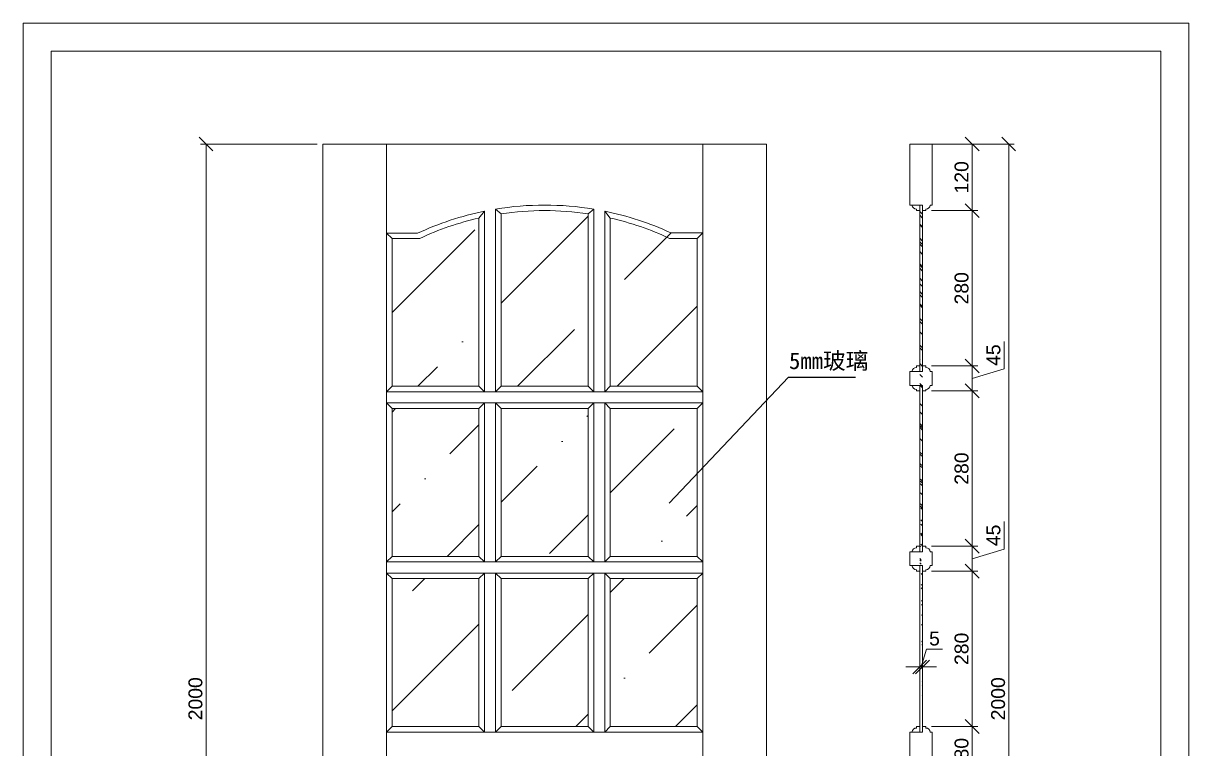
# Model space of a CAD drawing. Header units: millimetres. Extents: x 1027 to 3127, y 390 to 3360.
# Drawn here: x 1027 to 3127, y 2052 to 3360 of the extents above; entities that cross this region are included whole.
import ezdxf

# ---------------------------------------------------------------- set-up
doc = ezdxf.new("R2010")
doc.units = ezdxf.units.MM
for name, color, linetype, lineweight in [('图框', 7, 'Continuous', 13), ('填充', 8, 'Continuous', 5), ('文字标注', 3, 'Continuous', 9), ('标准家私', 4, 'Continuous', 20), ('标注', 2, 'Continuous', 9)]:
    doc.layers.add(name, color=color, linetype=linetype, lineweight=lineweight)
doc.styles.get("Standard").update_dxf_attribs({"font": 'arial.ttf'})
doc.dimstyles.new('10', dxfattribs={"dimscale": 10, "dimtxt": 2.5, "dimasz": 2.5, "dimexe": 1, "dimexo": 1, "dimtad": 1, "dimdec": 0, "dimtxsty": 'Standard', "dimblk": 'OBLIQUE', "dimcen": 2.5, "dimclrd": 256, "dimclre": 256, "dimclrt": 256, "dimadec": 0, "dimazin": 0, "dimtfac": 1, "dimtdec": 0, "dimtmove": 1, "dimatfit": 3, "dimldrblk": 'OBLIQUE', "dimfxl": 1, "dimtfill": 1, "dimlwd": -1, "dimlwe": -1, "dimarcsym": 0})
doc.dimstyles.new('ISO-25', dxfattribs={"dimtxt": 2.5, "dimasz": 2.5, "dimexe": 1.25, "dimexo": 0.625, "dimtad": 1, "dimtxsty": 'Standard', "dimcen": 2.5, "dimadec": 0, "dimazin": 0, "dimtfac": 1, "dimtmove": 0, "dimatfit": 3, "dimfxl": 1, "dimarcsym": 0})

# ---------------------------------------------------------------- blocks, each defined once
blk = doc.blocks.new('_Oblique')
at = {"color": 0, "linetype": 'ByBlock', "lineweight": -2}
blk.add_line((-0.5, -0.5), (0.5, 0.5), dxfattribs=at)
blk = doc.blocks.new('*D42')
at = {"layer": 'Defpoints', "color": 0, "transparency": 16777216}
for p in [(1355.9, 3142), (1566.1, 3142), (1566.1, 1142)]:
    blk.add_point(p, dxfattribs=at)
at = {"layer": '标注', "transparency": 16777216}
for p, q in [((1556.1, 3142), (1345.9, 3142)), ((1355.9, 1142), (1355.9, 3142)), ((1556.1, 1142), (1345.9, 1142))]:
    blk.add_line(p, q, dxfattribs=at)
at = {"layer": '标注', "transparency": 16777216, "xscale": 25, "yscale": 25, "zscale": 25}
for p, rotation in [((1355.9, 3142), 90), ((1355.9, 1142), 270)]:
    blk.add_blockref('_Oblique', p, dxfattribs=dict(at, rotation=rotation))
at = {"layer": '标注', "lineweight": 15, "transparency": 16777216, "insert": (1336.9, 2142), "char_height": 25, "attachment_point": 5, "rotation": 90, "bg_fill": 3, "box_fill_scale": 1.1, "bg_fill_color": 256, "bg_fill_true_color": 13158600, "bg_fill_transparency": 0}
blk.add_mtext('2000', dxfattribs=at)
blk = doc.blocks.new('*D32')
at = {"layer": 'Defpoints', "color": 0, "transparency": 16777216}
for p in [(2652.9, 2092), (2736.4, 2092), (2652.9, 2012)]:
    blk.add_point(p, dxfattribs=at)
at = {"layer": '标注', "transparency": 16777216}
for p, q in [((2662.9, 2092), (2746.4, 2092)), ((2736.4, 2012), (2736.4, 2092)), ((2662.9, 2012), (2746.4, 2012))]:
    blk.add_line(p, q, dxfattribs=at)
at = {"layer": '标注', "transparency": 16777216, "xscale": 25, "yscale": 25, "zscale": 25}
for p, rotation in [((2736.4, 2092), 90), ((2736.4, 2012), 270)]:
    blk.add_blockref('_Oblique', p, dxfattribs=dict(at, rotation=rotation))
at = {"layer": '标注', "transparency": 16777216, "insert": (2717.4, 2052), "char_height": 25, "attachment_point": 5, "rotation": 90, "bg_fill": 3, "box_fill_scale": 1.1, "bg_fill_color": 256, "bg_fill_true_color": 13158600, "bg_fill_transparency": 0}
blk.add_mtext('80', dxfattribs=at)
blk = doc.blocks.new('*D33')
at = {"layer": 'Defpoints', "color": 0, "transparency": 16777216}
for p in [(2652.9, 2372), (2736.4, 2372), (2652.9, 2092)]:
    blk.add_point(p, dxfattribs=at)
at = {"layer": '标注', "transparency": 16777216}
for p, q in [((2662.9, 2372), (2746.4, 2372)), ((2736.4, 2092), (2736.4, 2372)), ((2662.9, 2092), (2746.4, 2092))]:
    blk.add_line(p, q, dxfattribs=at)
at = {"layer": '标注', "transparency": 16777216, "xscale": 25, "yscale": 25, "zscale": 25}
for p, rotation in [((2736.4, 2372), 90), ((2736.4, 2092), 270)]:
    blk.add_blockref('_Oblique', p, dxfattribs=dict(at, rotation=rotation))
at = {"layer": '标注', "transparency": 16777216, "insert": (2717.4, 2232), "char_height": 25, "attachment_point": 5, "rotation": 90, "bg_fill": 3, "box_fill_scale": 1.1, "bg_fill_color": 256, "bg_fill_true_color": 13158600, "bg_fill_transparency": 0}
blk.add_mtext('280', dxfattribs=at)
blk = doc.blocks.new('*D34')
at = {"layer": 'Defpoints', "color": 0, "transparency": 16777216}
for p in [(2652.9, 2417), (2736.4, 2417), (2652.9, 2372)]:
    blk.add_point(p, dxfattribs=at)
at = {"layer": '标注', "transparency": 16777216}
for p, q in [((2793.9, 2411.7), (2793.9, 2461.3)), ((2662.9, 2417), (2746.4, 2417)), ((2736.4, 2372), (2736.4, 2417)), ((2736.4, 2394.5), (2793.9, 2411.7)), ((2662.9, 2372), (2746.4, 2372))]:
    blk.add_line(p, q, dxfattribs=at)
at = {"layer": '标注', "transparency": 16777216, "xscale": 25, "yscale": 25, "zscale": 25}
for p, rotation in [((2736.4, 2417), 90), ((2736.4, 2372), 270)]:
    blk.add_blockref('_Oblique', p, dxfattribs=dict(at, rotation=rotation))
at = {"layer": '标注', "transparency": 16777216, "insert": (2774.9, 2436.5), "char_height": 25, "attachment_point": 5, "rotation": 90, "bg_fill": 3, "box_fill_scale": 1.1, "bg_fill_color": 256, "bg_fill_true_color": 13158600, "bg_fill_transparency": 0}
blk.add_mtext('45', dxfattribs=at)
blk = doc.blocks.new('*D35')
at = {"layer": 'Defpoints', "color": 0, "transparency": 16777216}
for p in [(2652.9, 2697), (2736.4, 2697), (2652.9, 2417)]:
    blk.add_point(p, dxfattribs=at)
at = {"layer": '标注', "transparency": 16777216}
for p, q in [((2662.9, 2697), (2746.4, 2697)), ((2736.4, 2417), (2736.4, 2697)), ((2662.9, 2417), (2746.4, 2417))]:
    blk.add_line(p, q, dxfattribs=at)
at = {"layer": '标注', "transparency": 16777216, "xscale": 25, "yscale": 25, "zscale": 25}
for p, rotation in [((2736.4, 2697), 90), ((2736.4, 2417), 270)]:
    blk.add_blockref('_Oblique', p, dxfattribs=dict(at, rotation=rotation))
at = {"layer": '标注', "transparency": 16777216, "insert": (2717.4, 2557), "char_height": 25, "attachment_point": 5, "rotation": 90, "bg_fill": 3, "box_fill_scale": 1.1, "bg_fill_color": 256, "bg_fill_true_color": 13158600, "bg_fill_transparency": 0}
blk.add_mtext('280', dxfattribs=at)
blk = doc.blocks.new('*D36')
at = {"layer": 'Defpoints', "color": 0, "transparency": 16777216}
for p in [(2652.9, 2742), (2736.4, 2742), (2652.9, 2697)]:
    blk.add_point(p, dxfattribs=at)
at = {"layer": '标注', "transparency": 16777216}
for p, q in [((2793.9, 2736.7), (2793.9, 2786.3)), ((2662.9, 2742), (2746.4, 2742)), ((2736.4, 2697), (2736.4, 2742)), ((2736.4, 2719.5), (2793.9, 2736.7)), ((2662.9, 2697), (2746.4, 2697))]:
    blk.add_line(p, q, dxfattribs=at)
at = {"layer": '标注', "transparency": 16777216, "xscale": 25, "yscale": 25, "zscale": 25}
for p, rotation in [((2736.4, 2742), 90), ((2736.4, 2697), 270)]:
    blk.add_blockref('_Oblique', p, dxfattribs=dict(at, rotation=rotation))
at = {"layer": '标注', "transparency": 16777216, "insert": (2774.9, 2761.5), "char_height": 25, "attachment_point": 5, "rotation": 90, "bg_fill": 3, "box_fill_scale": 1.1, "bg_fill_color": 256, "bg_fill_true_color": 13158600, "bg_fill_transparency": 0}
blk.add_mtext('45', dxfattribs=at)
blk = doc.blocks.new('*D37')
at = {"layer": 'Defpoints', "color": 0, "transparency": 16777216}
for p in [(2652.9, 3022), (2736.4, 3022), (2652.9, 2742)]:
    blk.add_point(p, dxfattribs=at)
at = {"layer": '标注', "transparency": 16777216}
for p, q in [((2662.9, 3022), (2746.4, 3022)), ((2736.4, 2742), (2736.4, 3022)), ((2662.9, 2742), (2746.4, 2742))]:
    blk.add_line(p, q, dxfattribs=at)
at = {"layer": '标注', "transparency": 16777216, "xscale": 25, "yscale": 25, "zscale": 25}
for p, rotation in [((2736.4, 3022), 90), ((2736.4, 2742), 270)]:
    blk.add_blockref('_Oblique', p, dxfattribs=dict(at, rotation=rotation))
at = {"layer": '标注', "transparency": 16777216, "insert": (2717.4, 2882), "char_height": 25, "attachment_point": 5, "rotation": 90, "bg_fill": 3, "box_fill_scale": 1.1, "bg_fill_color": 256, "bg_fill_true_color": 13158600, "bg_fill_transparency": 0}
blk.add_mtext('280', dxfattribs=at)
blk = doc.blocks.new('*D38')
at = {"layer": 'Defpoints', "color": 0, "transparency": 16777216}
for p in [(2664.4, 3142), (2736.4, 3142), (2652.9, 3022)]:
    blk.add_point(p, dxfattribs=at)
at = {"layer": '标注', "transparency": 16777216}
for p, q in [((2674.4, 3142), (2746.4, 3142)), ((2736.4, 3022), (2736.4, 3142)), ((2662.9, 3022), (2746.4, 3022))]:
    blk.add_line(p, q, dxfattribs=at)
at = {"layer": '标注', "transparency": 16777216, "xscale": 25, "yscale": 25, "zscale": 25}
for p, rotation in [((2736.4, 3142), 90), ((2736.4, 3022), 270)]:
    blk.add_blockref('_Oblique', p, dxfattribs=dict(at, rotation=rotation))
at = {"layer": '标注', "transparency": 16777216, "insert": (2717.4, 3082), "char_height": 25, "attachment_point": 5, "rotation": 90, "bg_fill": 3, "box_fill_scale": 1.1, "bg_fill_color": 256, "bg_fill_true_color": 13158600, "bg_fill_transparency": 0}
blk.add_mtext('120', dxfattribs=at)
blk = doc.blocks.new('A$C1BD530D1')
at = {"layer": '填充', "lineweight": 15}
h = blk.add_hatch(dxfattribs=at)
h.set_pattern_fill('AR-RROOF', color=256, angle=45, style=0)
edge = h.paths.add_edge_path()
edge.add_line((22.5, 1600), (22.5, 1880))
edge.add_line((17.5, 1880), (17.5, 1600))
edge.add_line((17.5, 1555), (17.5, 1275))
edge.add_line((22.5, 1275), (22.5, 1555))
edge.add_line((17.5, 950), (17.5, 1230))
edge.add_line((22.5, 1230), (22.5, 950))
at = {"layer": '标准家私'}
for p, q in [((0, 2000), (40, 2000)), ((0, 1890), (0, 2000)), ((40, 1890), (40, 2000)), ((3.5, 1890), (0, 1890)), ((11.5, 1880), (11.5, 1882.7)), ((17.5, 1880), (11.5, 1880)), ((22.5, 1890), (17.5, 1890)), ((17.5, 1880), (17.5, 1890)), ((17.5, 1880), (17.5, 1600)), ((22.5, 1880), (22.5, 1890)), ((36.5, 1890), (22.5, 1890)), ((22.5, 1880), (28.5, 1880)), ((22.5, 1600), (22.5, 1880)), ((28.5, 1880), (28.5, 1882.7)), ((36.5, 1890), (40, 1890)), ((17.5, 1600), (11.5, 1600)), ((11.5, 1600), (11.5, 1597.3)), ((17.5, 1600), (17.5, 1590)), ((22.5, 1600), (28.5, 1600)), ((22.5, 1600), (22.5, 1590)), ((28.5, 1600), (28.5, 1597.3)), ((3.5, 1590), (0, 1590)), ((0, 1565), (0, 1590)), ((22.5, 1590), (17.5, 1590)), ((36.5, 1590), (22.5, 1590)), ((36.5, 1590), (40, 1590)), ((40, 1565), (40, 1590)), ((3.5, 1565), (0, 1565)), ((11.5, 1555), (11.5, 1557.7)), ((17.5, 1555), (11.5, 1555)), ((22.5, 1565), (17.5, 1565)), ((17.5, 1555), (17.5, 1565)), ((17.5, 1555), (17.5, 1275)), ((22.5, 1555), (22.5, 1565)), ((36.5, 1565), (22.5, 1565)), ((22.5, 1555), (28.5, 1555)), ((22.5, 1275), (22.5, 1555)), ((28.5, 1555), (28.5, 1557.7)), ((36.5, 1565), (40, 1565)), ((3.5, 1265), (0, 1265)), ((0, 1240), (0, 1265)), ((11.5, 1275), (11.5, 1272.3)), ((17.5, 1275), (11.5, 1275)), ((17.5, 1275), (17.5, 1265)), ((22.5, 1265), (17.5, 1265)), ((22.5, 1275), (22.5, 1265)), ((22.5, 1275), (28.5, 1275)), ((36.5, 1265), (22.5, 1265)), ((28.5, 1275), (28.5, 1272.3)), ((36.5, 1265), (40, 1265)), ((40, 1240), (40, 1265)), ((3.5, 1240), (0, 1240)), ((17.5, 1230), (17.5, 1240)), ((22.5, 1240), (17.5, 1240)), ((36.5, 1240), (22.5, 1240)), ((22.5, 1230), (22.5, 1240)), ((36.5, 1240), (40, 1240)), ((11.5, 1230), (11.5, 1232.7)), ((17.5, 1230), (11.5, 1230)), ((17.5, 950), (17.5, 1230)), ((22.5, 1230), (28.5, 1230)), ((22.5, 1230), (22.5, 950)), ((28.5, 1230), (28.5, 1232.7)), ((11.5, 950), (11.5, 947.3)), ((17.5, 950), (11.5, 950)), ((17.5, 950), (17.5, 940)), ((22.5, 950), (22.5, 940)), ((22.5, 950), (28.5, 950)), ((28.5, 950), (28.5, 947.3)), ((3.5, 940), (0, 940)), ((0, 880), (0, 940)), ((22.5, 940), (17.5, 940)), ((36.5, 940), (22.5, 940)), ((36.5, 940), (40, 940)), ((40, 880), (40, 940)), ((3.5, 880), (0, 880)), ((11.5, 870), (11.5, 872.7)), ((16, 870), (11.5, 870)), ((16.4, 881.5), (15.4, 851.5)), ((16, 870), (16, 882)), ((24, 882), (16, 882)), ((16.4, 881.5), (23.6, 881.5)), ((23.6, 881.5), (24.6, 851.5)), ((24, 870), (24, 882)), ((24, 870), (28.5, 870)), ((28.5, 870), (28.5, 872.7)), ((36.5, 880), (40, 880)), ((9.5, 845), (9.5, 185)), ((30.5, 845), (30.5, 185)), ((16.4, 148.5), (15.4, 178.4)), ((23.6, 148.5), (24.6, 178.4)), ((0, 0), (0, 150)), ((3.5, 150), (0, 150)), ((16, 160), (11.5, 160)), ((11.5, 160), (11.5, 157.3)), ((16, 160), (16, 148)), ((24, 148), (16, 148)), ((16.4, 148.5), (23.6, 148.5)), ((24, 160), (28.5, 160)), ((24, 160), (24, 148)), ((28.5, 160), (28.5, 157.3)), ((36.5, 150), (40, 150)), ((40, 0), (40, 150)), ((0, 0), (40, 0))]:
    blk.add_line(p, q, dxfattribs=at)
for centre, radius, start, end in [((11.5, 1890.7), 8, 185.0194, 270.2197), ((28.5, 1890.7), 8, 269.7803, 354.9806), ((11.5, 1589.3), 8, 89.7803, 174.9806), ((28.5, 1589.3), 8, 5.0194, 90.2197), ((11.5, 1565.7), 8, 185.0194, 270.2197), ((28.5, 1565.7), 8, 269.7803, 354.9806), ((11.5, 1264.3), 8, 89.7803, 174.9806), ((28.5, 1264.3), 8, 5.0194, 90.2197), ((11.5, 1240.7), 8, 185.0194, 270.2197), ((28.5, 1240.7), 8, 269.7803, 354.9806), ((11.5, 939.3), 8, 89.7803, 174.9806), ((28.5, 939.3), 8, 5.0194, 90.2197), ((11.5, 880.7), 8, 185.0194, 270.2197), ((28.5, 880.7), 8, 269.7803, 354.9806), ((6.8, 853.6), 9.02, 287.6668, 308.044), ((7.8, 850.2), 5.9, 320.6786, 352.4887), ((16.8, 848.6), 3.27, 114.0014, 163.981), ((23.2, 848.6), 3.27, 16.019, 65.9986), ((32.2, 850.2), 5.9, 187.5113, 219.3214), ((33.2, 853.6), 9.02, 231.9559, 252.3331), ((6.8, 176.4), 9.02, 51.956, 72.3332), ((7.8, 179.8), 5.9, 7.5113, 39.3214), ((16.8, 181.4), 3.27, 196.019, 245.9986), ((23.2, 181.4), 3.27, 294.0014, 343.981), ((32.2, 179.8), 5.9, 140.6786, 172.4887), ((33.2, 176.4), 9.02, 107.6669, 128.0441), ((11.5, 149.3), 8, 89.7803, 174.9806), ((28.5, 149.3), 8, 5.0194, 90.2197)]:
    blk.add_arc(centre, radius, start, end, dxfattribs=at)
blk = doc.blocks.new('*D40')
at = {"layer": 'Defpoints', "color": 0, "transparency": 16777216}
for p in [(2644.4, 3142), (2802.3, 3142), (2644.4, 1142)]:
    blk.add_point(p, dxfattribs=at)
at = {"layer": '标注', "transparency": 16777216}
for p, q in [((2654.4, 3142), (2812.3, 3142)), ((2802.3, 1142), (2802.3, 3142)), ((2654.4, 1142), (2812.3, 1142))]:
    blk.add_line(p, q, dxfattribs=at)
at = {"layer": '标注', "transparency": 16777216, "xscale": 25, "yscale": 25, "zscale": 25}
for p, rotation in [((2802.3, 3142), 90), ((2802.3, 1142), 270)]:
    blk.add_blockref('_Oblique', p, dxfattribs=dict(at, rotation=rotation))
at = {"layer": '标注', "transparency": 16777216, "insert": (2783.3, 2142), "char_height": 25, "attachment_point": 5, "rotation": 90, "bg_fill": 3, "box_fill_scale": 1.1, "bg_fill_color": 256, "bg_fill_true_color": 13158600, "bg_fill_transparency": 0}
blk.add_mtext('2000', dxfattribs=at)
blk = doc.blocks.new('A$C24AC4A91')
at = {"layer": '图框'}
blk.add_lwpolyline([(0, 2970), (0, 0), (2100, 0), (2100, 2970)], close=True, dxfattribs=at)
at = {"layer": '图框', "lineweight": 20}
blk.add_lwpolyline([(50, 2920), (50, 50), (2050, 50), (2050, 2920)], close=True, dxfattribs=at)
blk = doc.blocks.new('*D51')
at = {"layer": 'Defpoints', "color": 0, "transparency": 16777216}
for p in [(2641.9, 2199.3), (2641.9, 2193.2), (2646.9, 2193.2)]:
    blk.add_point(p, dxfattribs=at)
at = {"layer": '标注', "transparency": 16777216}
for p, q in [((2644.4, 2199.3), (2654, 2231.4)), ((2654, 2231.4), (2683.1, 2231.4)), ((2641.9, 2203.2), (2641.9, 2209.3)), ((2646.9, 2203.2), (2646.9, 2209.3)), ((2641.9, 2199.3), (2616.9, 2199.3)), ((2646.9, 2199.3), (2641.9, 2199.3)), ((2646.9, 2199.3), (2641.9, 2199.3)), ((2646.9, 2199.3), (2671.9, 2199.3))]:
    blk.add_line(p, q, dxfattribs=at)
at = {"layer": '标注', "transparency": 16777216, "xscale": 25, "yscale": 25, "zscale": 25}
blk.add_blockref('_Oblique', (2641.9, 2199.3), dxfattribs=at)
at = {"layer": '标注', "transparency": 16777216, "xscale": 25, "yscale": 25, "zscale": 25, "rotation": 180}
blk.add_blockref('_Oblique', (2646.9, 2199.3), dxfattribs=at)
at = {"layer": '标注', "lineweight": 15, "transparency": 16777216, "insert": (2668.5, 2250.4), "char_height": 25, "attachment_point": 5, "bg_fill": 3, "box_fill_scale": 1.1, "bg_fill_color": 256, "bg_fill_true_color": 13158600, "bg_fill_transparency": 0}
blk.add_mtext('5', dxfattribs=at)

msp = doc.modelspace()

# ---------------------------------------------------------------- hatches: boundary and pattern name
at = {"layer": '填充'}
h = msp.add_hatch(dxfattribs=at)
h.set_pattern_fill('ANSI36', color=0, scale=40, style=0)
h.set_pattern_definition([(45, (-1572.4, 293.35), (67.352, 246.957), [317.5, -63.5, 0, -63.5])])
h.paths.add_polyline_path([(2084.4, 2092), (2112.7, 2092), (2241.1, 2092), (2241.1, 2358.7), (2084.4, 2358.7)])
h.paths.add_polyline_path([(1887.7, 2092), (1916.1, 2092), (2044.4, 2092), (2044.4, 2358.7), (1887.7, 2358.7)])
h.paths.add_polyline_path([(1847.7, 2358.7), (1691.1, 2358.7), (1691.1, 2092), (1847.7, 2092)])
h.paths.add_polyline_path([(1847.7, 2665.3), (1691.1, 2665.3), (1691.1, 2398.7), (1847.7, 2398.7)])
h.paths.add_polyline_path([(1887.7, 2398.7), (2044.4, 2398.7), (2044.4, 2665.3), (1887.7, 2665.3)])
h.paths.add_polyline_path([(2084.4, 2398.7), (2241.1, 2398.7), (2241.1, 2665.3), (2084.4, 2665.3)])
h.paths.add_polyline_path([(2084.4, 2705.3), (2241.1, 2705.3), (2241.1, 2972), (2251.1, 2982), (2193.3, 2982, 0.05799), (2074.4, 3021), (2084.4, 3008.6)])
h.paths.add_polyline_path([(1887.7, 2705.3), (2044.4, 2705.3), (2044.4, 3016.2, 0.07413), (1887.7, 3016.2)])
h.paths.add_polyline_path([(1691.1, 2705.3), (1847.7, 2705.3), (1847.7, 3008.6, 0.053228), (1741.1, 2972), (1691.1, 2972)])
h.paths.add_polyline_path([(1891.4, 2420.5), (1928.2, 2420.5), (1928.2, 2383), (1891.4, 2383)], flags=9)
h.paths.add_polyline_path([(1697.9, 2966.6), (1734.2, 2966.6), (1734.2, 2929.1), (1697.9, 2929.1)], flags=24)

# ---------------------------------------------------------------- linework, layer by layer
at = {"color": 0}
for p, q in [((1691.1, 2388.2), (1691.1, 2388.7)), ((2044.4, 2388.2), (2044.4, 2388.7)), ((2241.1, 2092), (2251.1, 2082))]:
    msp.add_line(p, q, dxfattribs=at)
at = {"layer": '填充', "color": 0}
for p, q in [((1887.7, 3016.2), (1877.7, 3024.7)), ((2044.4, 3016.2), (2054.4, 3024.7)), ((1847.7, 3008.6), (1857.7, 3021)), ((2084.4, 3008.6), (2074.4, 3021)), ((1691.1, 2972), (1681.1, 2981.1)), ((2241.1, 2972), (2251.1, 2982)), ((1691.1, 2705.3), (1681.1, 2695.3)), ((1847.7, 2705.3), (1857.7, 2695.3)), ((1887.7, 2705.3), (1877.7, 2695.3)), ((2044.4, 2705.3), (2054.4, 2695.3)), ((2084.4, 2705.3), (2074.4, 2695.3)), ((2241.1, 2705.3), (2251.1, 2695.3)), ((1691.1, 2665.3), (1681.1, 2675.3)), ((1847.7, 2665.3), (1857.7, 2675.3)), ((1887.7, 2665.3), (1877.7, 2675.3)), ((2044.4, 2665.3), (2054.4, 2675.3)), ((2084.4, 2665.3), (2074.4, 2675.3)), ((2241.1, 2665.3), (2251.1, 2675.3)), ((1691.1, 2398.7), (1681.1, 2388.7)), ((1847.7, 2398.7), (1857.7, 2388.7)), ((1887.7, 2398.7), (1877.7, 2388.7)), ((2044.4, 2398.7), (2054.4, 2388.7)), ((2084.4, 2398.7), (2074.4, 2388.7)), ((2241.1, 2398.7), (2251.1, 2388.7)), ((1691.1, 2358.7), (1681.1, 2368.7)), ((1847.7, 2358.7), (1857.7, 2368.7)), ((1887.7, 2358.7), (1877.7, 2368.7)), ((2044.4, 2358.7), (2054.4, 2368.7)), ((2084.4, 2358.7), (2074.4, 2368.7)), ((2241.1, 2358.7), (2251.1, 2368.7)), ((1691.1, 2092), (1681.1, 2082)), ((1857.7, 2082), (1847.7, 2092)), ((1887.7, 2092), (1877.7, 2082)), ((1916.1, 2092), (1887.7, 2092)), ((2054.4, 2082), (2044.4, 2092)), ((2084.4, 2092), (2074.4, 2082)), ((2251.1, 2082), (2241.1, 2092))]:
    msp.add_line(p, q, dxfattribs=at)
for points in [[(1847.7, 3008.6), (1847.7, 2705.3), (1691.1, 2705.3), (1691.1, 2972), (1741.1, 2972, -0.053228), (1847.7, 3008.6)], [(1887.7, 2705.3), (1887.7, 3016.2, -0.07413), (2044.4, 3016.2), (2044.4, 2705.3)], [(2084.4, 2705.3), (2084.4, 3008.6, -0.053227), (2191.1, 2972), (2241.1, 2972), (2241.1, 2705.3)]]:
    msp.add_lwpolyline(points, format="xyb", dxfattribs=at)
for points in [[(1887.7, 2705.3), (2044.4, 2705.3)], [(2084.4, 2705.3), (2241.1, 2705.3)], [(1847.7, 2665.3), (1847.7, 2398.7), (1691.1, 2398.7), (1691.1, 2665.3)], [(1887.7, 2665.3), (2044.4, 2665.3), (2044.4, 2398.7), (1887.7, 2398.7)], [(2084.4, 2398.7), (2084.4, 2665.3), (2241.1, 2665.3), (2241.1, 2398.7)], [(1847.7, 2358.7), (1691.1, 2358.7), (1691.1, 2092), (1847.7, 2092)], [(2241.1, 2358.7), (2241.1, 2092)], [(2241.1, 2092), (2112.7, 2092), (2084.4, 2092)]]:
    msp.add_lwpolyline(points, close=True, dxfattribs=at)
for points in [[(2044.4, 2665.3), (1887.7, 2665.3)], [(2084.4, 2398.7), (2084.4, 2665.3)], [(2241.1, 2398.7), (2241.1, 2665.3), (2084.4, 2665.3)], [(1887.7, 2092), (1887.7, 2358.7), (2044.4, 2358.7), (2044.4, 2092), (1916.1, 2092)], [(2084.4, 2092), (2084.4, 2358.7)], [(2084.4, 2092), (2084.4, 2358.7), (2241.1, 2358.7)]]:
    msp.add_lwpolyline(points, dxfattribs=at)
at = {"layer": '标准家私', "color": 0}
for p, q in [((2366.1, 3142), (1566.1, 3142)), ((1566.1, 3142), (1566.1, 1142)), ((2366.1, 1142), (2366.1, 3142))]:
    msp.add_line(p, q, dxfattribs=at)
at = {"layer": '标准家私', "color": 0, "lineweight": 15}
for p, q in [((1681.1, 2981.1), (1681.1, 3142)), ((2251.1, 2982), (2251.1, 3142)), ((1681.1, 2695.3), (1681.1, 2675.3)), ((1857.7, 2695.3), (1877.7, 2695.3)), ((2054.4, 2695.3), (2074.4, 2695.3)), ((2251.1, 2695.3), (2251.1, 2675.3)), ((1857.7, 2675.3), (1877.7, 2675.3)), ((2054.4, 2675.3), (2074.4, 2675.3)), ((1681.1, 2388.7), (1681.1, 2368.7)), ((1857.7, 2388.7), (1877.7, 2388.7)), ((2054.4, 2388.7), (2075, 2388.7)), ((2251.1, 2388.7), (2251.1, 2368.7)), ((1857.7, 2368.7), (1877.7, 2368.7)), ((2054.4, 2368.7), (2074.4, 2368.7)), ((1681.1, 2082), (1681.1, 2022)), ((1857.7, 2082), (1877.7, 2082)), ((2054.4, 2082), (2074.4, 2082)), ((2251.1, 2082), (2251.1, 2022))]:
    msp.add_line(p, q, dxfattribs=at)
at = {"layer": '标准家私', "color": 0}
for points in [[(1877.7, 2695.3), (1877.7, 3024.7, -0.082153), (2054.4, 3024.7), (2054.4, 2695.3)], [(1857.7, 2695.3), (1681.1, 2695.3), (1681.1, 2981.1), (1736.8, 2981.1, -0.059025), (1857.7, 3021), (1857.7, 2695.3)], [(2074.4, 2695.3), (2074.4, 3021, -0.05799), (2193.3, 2982), (2251.1, 2982), (2251.1, 2695.3), (2074.4, 2695.3)]]:
    msp.add_lwpolyline(points, format="xyb", dxfattribs=at)
for points in [[(2054.4, 2695.3), (1877.7, 2695.3)], [(1857.7, 2388.7), (1681.1, 2388.7), (1681.1, 2675.3), (1857.7, 2675.3), (1857.7, 2388.7)], [(1877.7, 2388.7), (2054.4, 2388.7), (2054.4, 2675.3), (1877.7, 2675.3), (1877.7, 2388.7)], [(2074.4, 2388.7), (2074.4, 2675.3), (2251.1, 2675.3), (2251.1, 2388.7), (2074.4, 2388.7)], [(1857.7, 2368.7), (1681.1, 2368.7), (1681.1, 2082), (1857.7, 2082), (1857.7, 2368.7)], [(1877.7, 2082), (1877.7, 2368.7), (2054.4, 2368.7), (2054.4, 2082), (1877.7, 2082)], [(2074.4, 2368.7), (2074.4, 2082), (2251.1, 2082), (2251.1, 2368.7), (2074.4, 2368.7)]]:
    msp.add_lwpolyline(points, dxfattribs=at)

# ---------------------------------------------------------------- texts
at = {"layer": '文字标注', "color": 0, "insert": (2406.4, 2766.3), "char_height": 30, "width": 193.56, "attachment_point": 1}
msp.add_mtext('{\\fNSimSun|b0|i0|c0|p49;5mm\\fNSimSun|b0|i0|c134|p49;玻璃}', dxfattribs=at)

# ---------------------------------------------------------------- dimensions: what is measured, and where the dimension line sits
at = {"layer": '标注', "color": 0}
dim = msp.add_linear_dim(base=(2736.4, 2092), p1=(2652.9, 2012), p2=(2652.9, 2092), angle=90, dimstyle='10', dxfattribs=at)
dim.commit()
dim.dimension.update_dxf_attribs({"geometry": '*D32', "text_midpoint": (2717.4, 2052)})

# ---------------------------------------------------------------- leaders
at = {"layer": '文字标注', "color": 0}
msp.add_leader([(2190.3, 2494.7), (2405.6, 2721.6), (2526.1, 2721.6)], dimstyle='ISO-25', override={"dimgap": 6.3, "dimtad": 0}, dxfattribs=at)

# ---------------------------------------------------------------- next in the draw order: dimensions: what is measured, and where the dimension line sits
at = {"layer": '标注', "color": 0, "lineweight": 15}
dim = msp.add_linear_dim(base=(1355.9, 3142), p1=(1566.1, 1142), p2=(1566.1, 3142), angle=90, dimstyle='10', dxfattribs=at)
dim.commit()
dim.dimension.update_dxf_attribs({"geometry": '*D42', "text_midpoint": (1336.9, 2142)})
at = {"layer": '标注', "color": 0}
dim = msp.add_linear_dim(base=(2736.4, 2372), p1=(2652.9, 2092), p2=(2652.9, 2372), angle=90, dimstyle='10', dxfattribs=at)
dim.commit()
dim.dimension.update_dxf_attribs({"geometry": '*D33', "text_midpoint": (2717.4, 2232)})

# ---------------------------------------------------------------- next in the draw order: dimensions: what is measured, and where the dimension line sits
dim = msp.add_linear_dim(base=(2736.4, 2417), p1=(2652.9, 2372), p2=(2652.9, 2417), angle=90, dimstyle='10', dxfattribs=at)
dim.commit()
dim.dimension.update_dxf_attribs({"geometry": '*D34', "text_midpoint": (2774.9, 2418)})

# ---------------------------------------------------------------- next in the draw order: dimensions: what is measured, and where the dimension line sits
dim = msp.add_linear_dim(base=(2736.4, 2697), p1=(2652.9, 2417), p2=(2652.9, 2697), angle=90, dimstyle='10', dxfattribs=at)
dim.commit()
dim.dimension.update_dxf_attribs({"geometry": '*D35', "text_midpoint": (2717.4, 2557)})

# ---------------------------------------------------------------- next in the draw order: dimensions: what is measured, and where the dimension line sits
dim = msp.add_linear_dim(base=(2736.4, 2742), p1=(2652.9, 2697), p2=(2652.9, 2742), angle=90, dimstyle='10', dxfattribs=at)
dim.commit()
dim.dimension.update_dxf_attribs({"geometry": '*D36', "text_midpoint": (2774.9, 2743)})

# ---------------------------------------------------------------- next in the draw order: dimensions: what is measured, and where the dimension line sits
dim = msp.add_linear_dim(base=(2736.4, 3022), p1=(2652.9, 2742), p2=(2652.9, 3022), angle=90, dimstyle='10', dxfattribs=at)
dim.commit()
dim.dimension.update_dxf_attribs({"geometry": '*D37', "text_midpoint": (2717.4, 2882)})

# ---------------------------------------------------------------- next in the draw order: dimensions: what is measured, and where the dimension line sits
dim = msp.add_linear_dim(base=(2736.4, 3142), p1=(2652.9, 3022), p2=(2664.4, 3142), angle=90, dimstyle='10', dxfattribs=at)
dim.commit()
dim.dimension.update_dxf_attribs({"geometry": '*D38', "text_midpoint": (2717.4, 3082)})

# ---------------------------------------------------------------- next in the draw order: block references
at = {"color": 0, "lineweight": 15, "xscale": -1}
msp.add_blockref('A$C1BD530D1', (2664.4, 1142), dxfattribs=at)

# ---------------------------------------------------------------- next in the draw order: dimensions: what is measured, and where the dimension line sits
at = {"layer": '标注', "color": 0}
dim = msp.add_linear_dim(base=(2802.3, 3142), p1=(2644.4, 1142), p2=(2644.4, 3142), angle=90, dimstyle='10', dxfattribs=at)
dim.commit()
dim.dimension.update_dxf_attribs({"geometry": '*D40', "text_midpoint": (2783.3, 2142)})

# ---------------------------------------------------------------- next in the draw order: block references
at = {"layer": '标准家私', "color": 0}
msp.add_blockref('A$C24AC4A91', (1026.6, 389.7), dxfattribs=at)

# ---------------------------------------------------------------- next in the draw order: dimensions: what is measured, and where the dimension line sits
at = {"layer": '标注', "color": 0, "lineweight": 15}
dim = msp.add_linear_dim(base=(2641.9, 2199.3), p1=(2646.9, 2193.2), p2=(2641.9, 2193.2), dimstyle='10', dxfattribs=at)
dim.commit()
dim.dimension.update_dxf_attribs({"geometry": '*D51', "text_midpoint": (2660.2, 2250.4)})

doc.saveas('drawing.dxf')
